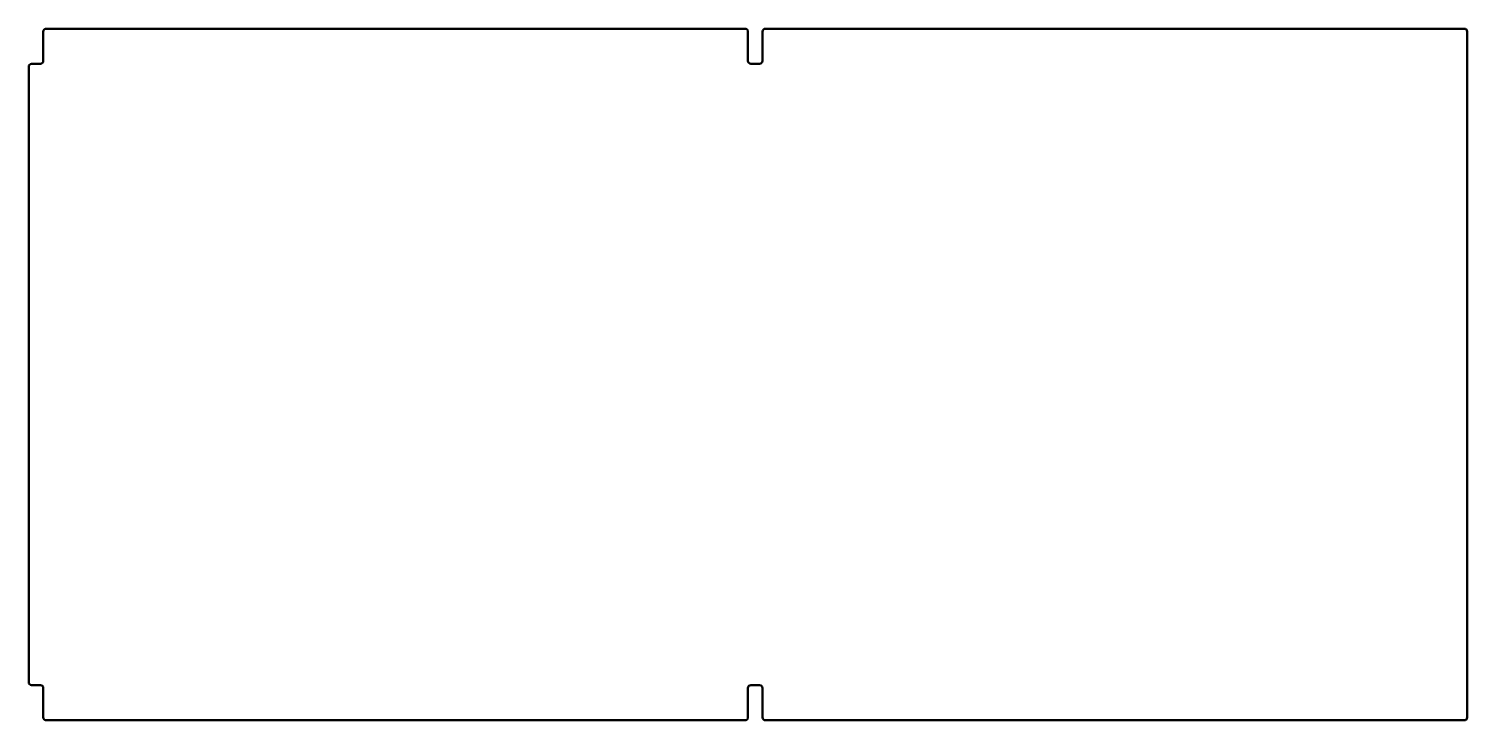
# Model space of a CAD drawing. Header units: millimetres. Extents: x 1 to 1981, y 1 to 952.
import ezdxf

# ---------------------------------------------------------------- set-up
doc = ezdxf.new("R2010")
doc.units = ezdxf.units.MM
doc.layers.add('IV_OUTER_PROFILE', color=7, linetype='Continuous', lineweight=50)

msp = doc.modelspace()

# ---------------------------------------------------------------- linework, layer by layer
at = {"layer": 'IV_OUTER_PROFILE'}
for p, q in [((24.8, 952.4), (986.8, 952.4)), ((1014.8, 952.4), (1976.8, 952.4)), ((20.8, 948.4), (20.8, 908.1)), ((990.8, 908.1), (990.8, 948.4)), ((1010.8, 948.4), (1010.8, 908.1)), ((1980.8, 948.4), (1980.8, 4.8)), ((0.8, 53.1), (0.8, 900.1)), ((16.8, 904.1), (4.8, 904.1)), ((1006.8, 904.1), (994.8, 904.1)), ((4.8, 49.1), (16.8, 49.1)), ((20.8, 45.1), (20.8, 4.8)), ((990.8, 4.8), (990.8, 45.1)), ((994.8, 49.1), (1006.8, 49.1)), ((1010.8, 45.1), (1010.8, 4.8)), ((986.8, 0.8), (24.8, 0.8)), ((1976.8, 0.8), (1014.8, 0.8))]:
    msp.add_line(p, q, dxfattribs=at)
for centre, start, end in [((24.8, 948.4), 90, 180), ((986.8, 948.4), 0, 90), ((1014.8, 948.4), 90, 180), ((1976.8, 948.4), 0, 90), ((4.8, 900.1), 90, 180), ((16.8, 908.1), 270, 0), ((994.8, 908.1), 180, 270), ((1006.8, 908.1), 270, 0), ((4.8, 53.1), 180, 270), ((16.8, 45.1), 0, 90), ((994.8, 45.1), 90, 180), ((1006.8, 45.1), 0, 90), ((24.8, 4.8), 180, 270), ((986.8, 4.8), 270, 0), ((1014.8, 4.8), 180, 270), ((1976.8, 4.8), 270, 0)]:
    msp.add_arc(centre, 4, start, end, dxfattribs=at)

doc.saveas('drawing.dxf')
